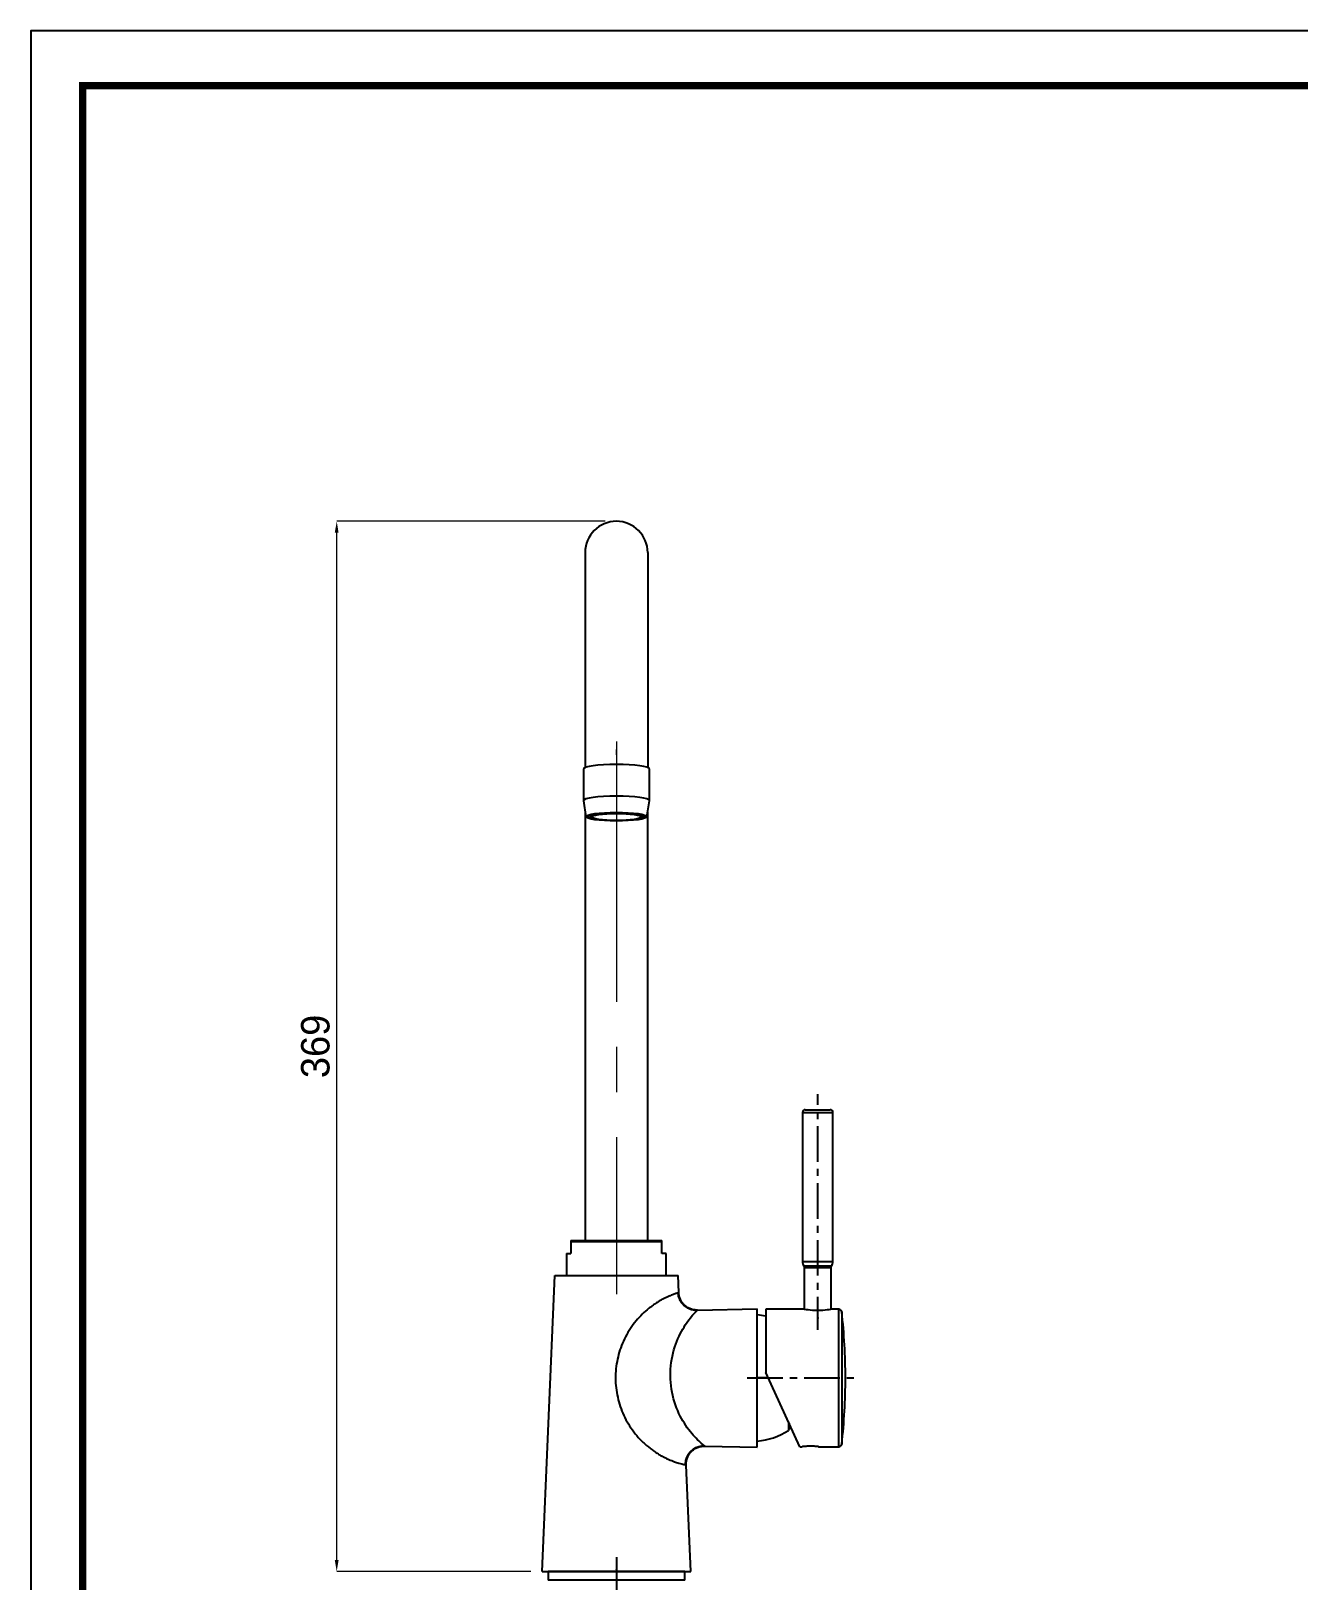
# Model space of a CAD drawing. Extents: x 0 to 1128, y 0 to 827.
# Drawn here: x 0 to 445, y 282 to 827 of the extents above; entities that cross this region are included whole.
import ezdxf

# ---------------------------------------------------------------- set-up
doc = ezdxf.new("R2010")
doc.units = 0
doc.header["$LTSCALE"] = 10
doc.header["$MEASUREMENT"] = 0
doc.header["$PDMODE"] = 3
doc.header["$PDSIZE"] = -10
doc.linetypes.add('CENTER', pattern=[2, 1.25, -0.25, 0.25, -0.25])
doc.linetypes.add('CENTER2', pattern=[28.575, 19.05, -3.175, 3.175, -3.175])
doc.layers.get('0').update_dxf_attribs({"linetype": 'CONTINUOUS'})
doc.layers.get('DEFPOINTS').update_dxf_attribs({"linetype": 'CONTINUOUS'})
doc.layers.add('1', color=7, linetype='CONTINUOUS')
doc.layers.add('Cneter', color=1, linetype='CENTER2', lineweight=13)
doc.styles.add('Daelim Dimension', font='')
doc.styles.get('Daelim Dimension').set_extended_font_data('나눔고딕')
doc.dimstyles.new('DEFAULT', dxfattribs={"dimscale": 2, "dimtxt": 2, "dimasz": 2, "dimexe": 0, "dimexo": 2, "dimgap": 1, "dimtad": 1, "dimdec": 0, "dimzin": 9, "dimdsep": 46, "dimtxsty": 'Daelim Dimension', "dimcen": 0.5, "dimclrd": 5, "dimclre": 5, "dimclrt": 256, "dimadec": 1, "dimazin": 0, "dimtfac": 1, "dimtdec": 0, "dimtix": 1, "dimtmove": 0, "dimatfit": 3, "dimfxl": 1, "dimtolj": 1, "dimtzin": 1, "dimlwd": 9, "dimlwe": 9, "dimarcsym": 0})

# ---------------------------------------------------------------- blocks, each defined once
blk = doc.blocks.new('*D3')
at = {"color": 5, "lineweight": 9, "ltscale": 0.5, "transparency": 16777216}
for p, q in [((201.79, 654.47), (107.47, 654.47)), ((107.47, 289.38), (107.47, 650.47)), ((175.66, 285.38), (107.47, 285.38))]:
    blk.add_line(p, q, dxfattribs=at)
at = {"color": 5, "ltscale": 0.5, "transparency": 16777216}
for points in [[(106.8, 650.47), (108.13, 650.47), (107.47, 654.47)], [(106.8, 289.38), (108.13, 289.38), (107.47, 285.38)]]:
    blk.add_solid(points, dxfattribs=at)
at = {"layer": 'DEFPOINTS', "color": 0, "ltscale": 0.5, "transparency": 16777216}
for p in [(107.47, 654.47), (205.79, 654.47), (179.66, 285.38)]:
    blk.add_point(p, dxfattribs=at)
at = {"color": 7, "ltscale": 0.5, "transparency": 16777216, "insert": (100.01, 469.92), "char_height": 10, "attachment_point": 5, "rotation": 90, "style": 'Daelim Dimension'}
blk.add_mtext('\\A1;369', dxfattribs=at)

msp = doc.modelspace()

# ---------------------------------------------------------------- linework, layer by layer
at = {"ltscale": 0.5}
msp.add_lwpolyline([(0, 0), (1128.4, 0), (1128.4, 826.8), (0, 826.8)], close=True, dxfattribs=at)
at = {"color": 5, "linetype": 'ByBlock', "lineweight": 200, "const_width": 2.6}
msp.add_lwpolyline([(18.14, 35.4), (1110.14, 35.4), (1110.14, 807.6), (18.14, 807.6)], close=True, dxfattribs=at)
at = {"layer": '1', "color": 7, "linetype": 'Continuous'}
for p, q in [((194.79, 643.47), (194.79, 567.91)), ((216.79, 643.47), (216.79, 567.91)), ((194.19, 567.39), (194.19, 556.3)), ((217.39, 556.3), (217.39, 567.39)), ((194.19, 556.27), (195.04, 550.63)), ((216.54, 550.63), (217.39, 556.27)), ((194.79, 552.3), (194.79, 401.68)), ((196.54, 551.19), (196.54, 551.05)), ((196.63, 550.87), (197.13, 550.39)), ((214.45, 550.39), (214.95, 550.87)), ((215.04, 551.05), (215.04, 551.19)), ((216.79, 401.68), (216.79, 552.3)), ((271.19, 446.66), (271.19, 394.33)), ((271.19, 446.66), (281.89, 446.66)), ((272.19, 447.66), (280.89, 447.66)), ((281.89, 394.33), (281.89, 446.66)), ((189.79, 401.68), (221.79, 401.68)), ((189.79, 401.18), (189.79, 397.18)), ((221.79, 401.18), (189.79, 401.18)), ((221.79, 397.18), (221.79, 401.18)), ((188.29, 397.18), (188.29, 389.38)), ((188.29, 397.18), (189.79, 397.18)), ((223.29, 397.18), (221.79, 397.18)), ((223.29, 389.38), (223.29, 397.18)), ((271.19, 394.33), (281.89, 394.33)), ((271.64, 392.75), (281.44, 392.75)), ((271.79, 392.22), (271.79, 377.53)), ((271.79, 392.22), (281.29, 392.22)), ((281.29, 377.51), (281.29, 392.22)), ((179.66, 285.38), (184.11, 389.38)), ((184.11, 389.38), (227.47, 389.38)), ((227.73, 383.39), (227.47, 389.38)), ((234.3, 377.24), (255.29, 377.71)), ((255.29, 329.04), (255.29, 377.71)), ((271.79, 377.53), (258.29, 377.53)), ((258.29, 377.53), (258.29, 355.35)), ((284.02, 377.53), (281.23, 377.53)), ((284.02, 329.23), (284.02, 377.53)), ((285.02, 376.64), (285.02, 330.12)), ((270.29, 329.23), (258.29, 355.35)), ((259.2, 353.38), (255.29, 353.38)), ((266.27, 337.98), (266.27, 334.98)), ((266.49, 337.5), (266.49, 335.39)), ((236.85, 329.46), (255.29, 329.04)), ((270.29, 329.23), (271.09, 329.23)), ((276.85, 329.23), (284.02, 329.23)), ((231.92, 285.38), (230.32, 322.8)), ((179.66, 285.38), (231.92, 285.38)), ((179.66, 285.38), (205.79, 285.38)), ((181.79, 285.38), (181.79, 282.38)), ((229.79, 285.38), (181.79, 285.38)), ((229.79, 282.38), (229.79, 285.38)), ((229.79, 282.38), (181.79, 282.38))]:
    msp.add_line(p, q, dxfattribs=at)
for centre, radius, start, end in [((205.79, 643.47), 11, 0, 180), ((272.19, 446.66), 1, 90, 180), ((280.89, 446.66), 1, 0, 90), ((274.19, 394.33), 3, 180, 211.7881), ((278.89, 394.33), 3, 328.2119, 0), ((284.02, 376.53), 1, 6.2692, 90), ((73.29, 353.38), 213, 0.0004, 6.2692), ((253.86, 353.38), 22.2, 78.477, 86.296), ((73.29, 353.38), 213, 353.7308, 0.0004), ((253.86, 353.38), 22.2, 273.704, 304.0045), ((265.99, 335.39), 0.5, 304.0045, 0), ((284.02, 330.23), 1, 270, 353.7308)]:
    msp.add_arc(centre, radius, start, end, dxfattribs=at)
at = {"layer": '1', "color": 7, "linetype": 'Continuous', "extrusion": (0, 0, -1)}
for centre, start, end in [((-270.79, 392.22), 148.2119, 180), ((-282.29, 392.22), 0, 31.7881)]:
    msp.add_arc(centre, 1, start, end, dxfattribs=at)
at = {"layer": '1', "color": 7, "linetype": 'Continuous'}
for centre, major_axis, start_param, end_param in [((205.79, 567.39), (-11.6, 0), 3.141593, 6.283185), ((205.79, 556.3), (-11.6, 0), 3.141593, 6.283185), ((205.79, 556.3), (-11.6, 0), 0, 0.020911), ((205.79, 556.3), (-11.6, 0), 3.120583, 3.141593), ((205.79, 551.05), (-9.25, 0), 6.162627, 6.283185), ((205.79, 551.05), (-9.25, 0), 0, 0.140979), ((205.79, 551.05), (-9.25, 0), 3.000516, 3.141593), ((205.79, 551.05), (-9.25, 0), 3.141593, 3.26225)]:
    msp.add_ellipse(centre, major_axis=major_axis, ratio=0.139173, start_param=start_param, end_param=end_param, dxfattribs=at)
for centre, major_axis in [((205.79, 550.66), (-10.75, 0)), ((205.79, 550.66), (-10, 0)), ((205.79, 550.56), (-8.75, 0))]:
    msp.add_ellipse(centre, major_axis=major_axis, ratio=0.139173, dxfattribs=at)
at = {"layer": '1', "color": 1, "linetype": 'CENTER'}
for points, knots in [([(276.54, 370.28), (276.54, 375.28), (276.54, 453.16)], [0, 0, 0.060324, 1, 1]), ([(251.79, 353.38), (256.79, 353.38), (290.52, 353.38)], [0, 0, 0.129091, 1, 1]), ([(205.79, 290.38), (205.79, 285.38), (205.79, 239.38)], [0, 0, 0.098039, 1, 1])]:
    msp.add_open_spline(points, degree=1, knots=knots, dxfattribs=at)
at = {"layer": '1', "color": 7, "linetype": 'Continuous'}
for points in [[(189.79, 401.68), (189.79, 401.52), (189.79, 401.36), (189.79, 401.18)], [(221.79, 401.18), (221.79, 401.36), (221.79, 401.52), (221.79, 401.68)], [(225.46, 382.61), (224.99, 382.43), (224.46, 382.21), (223.87, 381.95)], [(227.46, 383.31), (227.3, 383.26), (227.06, 383.18), (226.74, 383.08)], [(234.18, 377.11), (234.26, 377.19), (234.3, 377.24), (234.3, 377.24)], [(224.74, 324.53), (225.41, 324.25), (226.05, 324.01), (226.62, 323.82)], [(226.62, 323.82), (228.3, 323.24), (229.46, 322.98), (229.99, 322.87)], [(230.08, 322.85), (230.05, 322.85), (230.02, 322.86), (229.99, 322.87)]]:
    msp.add_open_spline(points, degree=3, dxfattribs=at)
for points, knots in [([(223.87, 381.95), (223.85, 381.94), (223.53, 381.79), (222.86, 381.47), (221.82, 380.94), (220.72, 380.31), (219.58, 379.59), (218.41, 378.78), (216.83, 377.59), (214.87, 375.86), (212.66, 373.48), (210.68, 370.81), (208.97, 367.92), (207.57, 364.85), (206.51, 361.64), (205.8, 358.34), (205.45, 354.97), (205.47, 351.59), (205.85, 348.23), (206.59, 344.93), (207.68, 341.73), (209.11, 338.66), (210.86, 335.77), (212.9, 333.1), (214.8, 331.09), (216.4, 329.65), (217.63, 328.65), (218.87, 327.74), (220.11, 326.91), (221.34, 326.18), (222.53, 325.54), (223.67, 324.99), (224.39, 324.67), (224.74, 324.53)], [0, 0, 0, 0, 0.001342, 0.023054, 0.044766, 0.066479, 0.088191, 0.109904, 0.131616, 0.175041, 0.218465, 0.26189, 0.305315, 0.34874, 0.392164, 0.435589, 0.479014, 0.522439, 0.565863, 0.609288, 0.652713, 0.696138, 0.739562, 0.782987, 0.826412, 0.848124, 0.869837, 0.891549, 0.913261, 0.934974, 0.956686, 0.978398, 1, 1, 1, 1]), ([(226.74, 383.08), (226.73, 383.07), (226.55, 383.01), (226.17, 382.88), (225.71, 382.71), (225.46, 382.61), (225.46, 382.61)], [0, 0, 0, 0, 0.030748, 0.50962, 0.988492, 1, 1, 1, 1]), ([(227.46, 383.31), (227.54, 383.34), (227.69, 383.38), (227.71, 383.39), (227.73, 383.39)], [0, 0, 0, 0, 0.496666, 1, 1, 1, 1]), ([(234.23, 377.11), (233.6, 377.09), (232.63, 377.19), (231.31, 377.65), (230.25, 378.26), (229.23, 379.15), (228.34, 380.31), (227.68, 381.75), (227.5, 382.81), (227.47, 383.37)], [0, 0, 0, 0, 0.180236, 0.288329, 0.408405, 0.540345, 0.683653, 0.837343, 1, 1, 1, 1]), ([(234.3, 377.24), (234.09, 377.23), (233.67, 377.24), (232.85, 377.34), (231.84, 377.62), (230.72, 378.18), (229.73, 378.94), (228.9, 379.88), (228.27, 380.97), (227.93, 381.95), (227.77, 382.77), (227.73, 383.18), (227.73, 383.39)], [0, 0, 0, 0, 0.062501, 0.125001, 0.250001, 0.375001, 0.500002, 0.625002, 0.750002, 0.875002, 0.937503, 1, 1, 1, 1]), ([(236.85, 329.46), (236.85, 329.46), (235.96, 330.13), (233.58, 332.38), (232.11, 333.96), (229.31, 337.86), (227.98, 340.21), (225.88, 345.59), (225.14, 348.64), (224.6, 354.94), (224.83, 358.16), (226.08, 364.04), (227.08, 366.7), (229.37, 371.19), (230.65, 373.04), (232.9, 375.84), (233.85, 376.79), (234.18, 377.11)], [0, 0, 0, 0, 0.125, 0.125, 0.25, 0.25, 0.375, 0.375, 0.5, 0.5, 0.625, 0.625, 0.75, 0.75, 0.875, 0.875, 1, 1, 1, 1]), ([(281.29, 377.53), (281.29, 377.53), (281.29, 377.53), (281.29, 377.53), (280.78, 377.41), (279.03, 377.17), (277.8, 377.05), (275.29, 377.05), (274.06, 377.17), (272.31, 377.41), (271.79, 377.53), (271.79, 377.53)], [0, 0, 0, 0, 0.000043, 0.000043, 0.250033, 0.250033, 0.500022, 0.500022, 0.750011, 0.750011, 1, 1, 1, 1]), ([(230.08, 322.78), (230.06, 323.35), (230.15, 324.34), (230.58, 325.64), (231.08, 326.56), (231.63, 327.3), (232.33, 328.04), (233.38, 328.81), (234.9, 329.47), (236.08, 329.61), (236.75, 329.58)], [0, 0, 0, 0, 0.155063, 0.281924, 0.378993, 0.450205, 0.541305, 0.663673, 0.816674, 1, 1, 1, 1]), ([(230.32, 322.8), (230.31, 323.01), (230.31, 323.45), (230.41, 324.32), (230.69, 325.37), (231.29, 326.55), (232.11, 327.57), (233.12, 328.41), (234.28, 329.03), (235.33, 329.34), (236.19, 329.45), (236.63, 329.46), (236.85, 329.46)], [0, 0, 0, 0, 0.062502, 0.125002, 0.250002, 0.375002, 0.500001, 0.625001, 0.750001, 0.875, 0.9375, 1, 1, 1, 1]), ([(276.89, 329.23), (276.89, 329.23), (276.88, 329.23), (276.84, 329.23), (276.74, 329.24), (276.46, 329.27), (276.27, 329.29), (275.82, 329.33), (275.54, 329.35), (274.96, 329.38), (274.64, 329.39), (273.99, 329.4), (273.66, 329.4), (273.03, 329.38), (272.73, 329.37), (272.18, 329.33), (271.93, 329.31), (271.52, 329.28), (271.36, 329.26), (271.15, 329.23), (271.09, 329.23), (271.09, 329.23)], [0, 0, 0, 0, 0.036085, 0.036085, 0.142665, 0.142665, 0.249512, 0.249512, 0.357049, 0.357049, 0.464634, 0.464634, 0.571535, 0.571535, 0.678092, 0.678092, 0.785177, 0.785177, 0.89284, 0.89284, 1, 1, 1, 1]), ([(230.32, 322.8), (230.3, 322.8), (230.28, 322.8), (230.14, 322.83), (230.08, 322.85)], [0, 0, 0, 0, 0.604626, 1, 1, 1, 1])]:
    msp.add_open_spline(points, degree=3, knots=knots, dxfattribs=at)
at = {"layer": 'Cneter', "lineweight": 5, "ltscale": 0.5}
msp.add_open_spline([(205.79, 577.06), (205.79, 572.06), (205.79, 382.88)], degree=1, knots=[0, 0, 0.025749, 1, 1], dxfattribs=at)

# ---------------------------------------------------------------- dimensions: what is measured, and where the dimension line sits
at = {"color": 5, "ltscale": 0.5}
dim = msp.add_linear_dim(base=(107.47, 654.47), p1=(179.66, 285.38), p2=(205.79, 654.47), angle=90, text='369', dimstyle='DEFAULT', override={"dimtxt": 5, "dimclrd": 5, "dimclre": 5, "dimclrt": 7}, dxfattribs=at)
dim.commit()
dim.dimension.update_dxf_attribs({"geometry": '*D3', "text_midpoint": (100.01, 469.92)})

doc.saveas('drawing.dxf')
